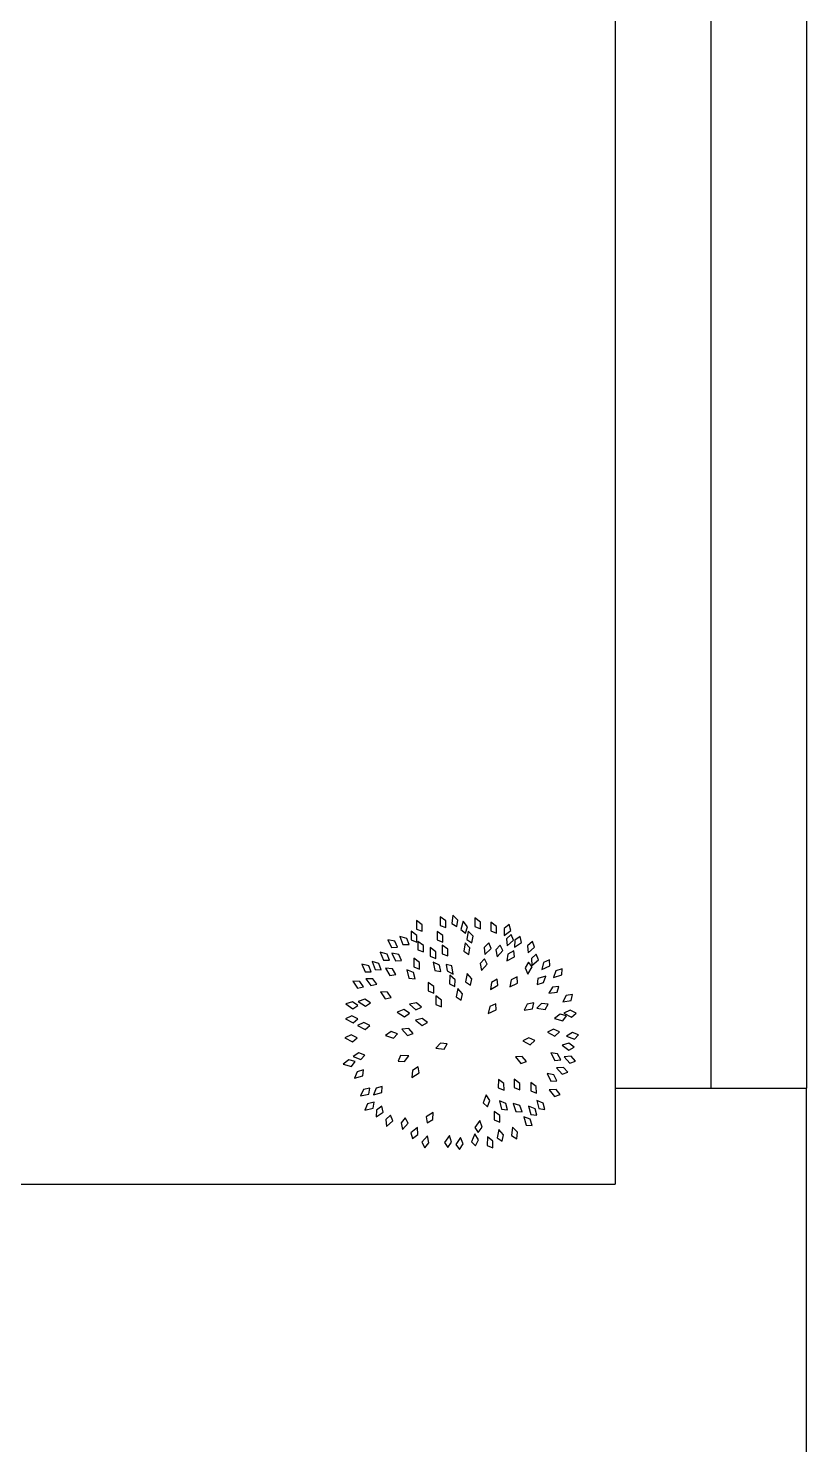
# Model space of a CAD drawing. Header units: millimetres. Extents: x -1705246 to 222838, y -3231245 to 126310.
# Drawn here: x 70093 to 70905, y -38372 to -36893 of the extents above; entities that cross this region are included whole.
import ezdxf

# ---------------------------------------------------------------- set-up
doc = ezdxf.new("R2010")
doc.units = ezdxf.units.MM
doc.layers.add('250', color=250, linetype='Continuous')

msp = doc.modelspace()

# ---------------------------------------------------------------- linework, layer by layer
at = {"layer": '250', "color": 251}
for p, q in [((70704.9, -34569.7), (70704.9, -38099.7)), ((70804.9, -34569.7), (70804.9, -37999.7)), ((70904.9, -34569.7), (70904.9, -37999.7)), ((70497.8, -37824.5), (70497.7, -37833.4)), ((70497.7, -37833.4), (70503.7, -37835.8)), ((70503.6, -37828.9), (70497.8, -37824.5)), ((70503.7, -37835.8), (70503.6, -37828.9)), ((70522.6, -37820.7), (70522.6, -37829.6)), ((70528.5, -37825), (70522.6, -37820.7)), ((70522.6, -37829.6), (70528.5, -37831.9)), ((70528.5, -37831.9), (70528.5, -37825)), ((70535.6, -37819), (70534.5, -37827.8)), ((70534.5, -37827.8), (70540, -37830.9)), ((70540.9, -37824.1), (70535.6, -37819)), ((70540, -37830.9), (70540.9, -37824.1)), ((70546.6, -37825.3), (70544, -37833.8)), ((70551, -37831.2), (70546.6, -37825.3)), ((70549, -37837.8), (70551, -37831.2)), ((70564.4, -37826.2), (70558.6, -37821.9)), ((70558.6, -37821.9), (70558.6, -37830.7)), ((70558.6, -37830.7), (70564.5, -37833.1)), ((70564.5, -37833.1), (70564.4, -37826.2)), ((70575.3, -37826.4), (70575.3, -37835.3)), ((70581.1, -37830.8), (70575.3, -37826.4)), ((70581.2, -37837.7), (70581.1, -37830.8)), ((70594.6, -37828.7), (70589.2, -37832.9)), ((70589.2, -37832.9), (70589.2, -37840.2)), ((70596.3, -37834.8), (70594.6, -37828.7)), ((70467.9, -37844.6), (70471.7, -37852.6)), ((70475.1, -37846), (70467.9, -37844.6)), ((70478.1, -37852.2), (70475.1, -37846)), ((70480.5, -37841.3), (70483.6, -37849.6)), ((70487.5, -37843.3), (70480.5, -37841.3)), ((70490, -37849.7), (70487.5, -37843.3)), ((70492.2, -37835.8), (70492.2, -37844.7)), ((70498.1, -37840.1), (70492.2, -37835.8)), ((70492.2, -37844.7), (70498.1, -37847)), ((70498.1, -37847), (70498.1, -37840.1)), ((70499.1, -37846.3), (70499.2, -37855.1)), ((70505, -37850.6), (70499.1, -37846.3)), ((70519.4, -37835.9), (70519.3, -37844.7)), ((70519.3, -37844.7), (70525.3, -37847.1)), ((70525.2, -37840.2), (70519.4, -37835.9)), ((70525.3, -37847.1), (70525.2, -37840.2)), ((70544, -37833.8), (70549, -37837.8)), ((70548.5, -37847.8), (70547, -37856.6)), ((70553.5, -37853.1), (70548.5, -37847.8)), ((70551.8, -37835.5), (70550.2, -37844.3)), ((70550.2, -37844.3), (70555.6, -37847.7)), ((70556.8, -37840.9), (70551.8, -37835.5)), ((70555.6, -37847.7), (70556.8, -37840.9)), ((70573.2, -37847.9), (70568.2, -37852.6)), ((70575.6, -37853.8), (70573.2, -37847.9)), ((70575.3, -37835.3), (70581.2, -37837.7)), ((70589.2, -37840.2), (70596.3, -37834.8)), ((70596.7, -37839.1), (70591.6, -37843.8)), ((70591.6, -37843.8), (70592.3, -37851)), ((70592.3, -37851), (70598.9, -37845.1)), ((70598.9, -37845.1), (70596.7, -37839.1)), ((70600.3, -37845), (70599.9, -37852.3)), ((70599.9, -37852.3), (70607.3, -37847.4)), ((70606, -37841.2), (70600.3, -37845)), ((70607.3, -37847.4), (70606, -37841.2)), ((70618.7, -37846.4), (70613.6, -37851)), ((70620.9, -37852.4), (70618.7, -37846.4)), ((70459.9, -37857.6), (70463.2, -37865.8)), ((70467, -37859.5), (70459.9, -37857.6)), ((70469.6, -37865.8), (70467, -37859.5)), ((70471.7, -37852.6), (70478.1, -37852.2)), ((70472.1, -37858.5), (70475.7, -37866.6)), ((70479.2, -37860.1), (70472.1, -37858.5)), ((70482.1, -37866.3), (70479.2, -37860.1)), ((70483.6, -37849.6), (70490, -37849.7)), ((70499.2, -37855.1), (70505.1, -37857.4)), ((70505.1, -37857.4), (70505, -37850.6)), ((70512, -37852.8), (70511.9, -37861.7)), ((70511.9, -37861.7), (70517.8, -37864.1)), ((70517.8, -37857.2), (70512, -37852.8)), ((70517.8, -37864.1), (70517.8, -37857.2)), ((70524.7, -37850.3), (70524.6, -37859.2)), ((70524.6, -37859.2), (70530.5, -37861.5)), ((70530.5, -37854.6), (70524.7, -37850.3)), ((70530.5, -37861.5), (70530.5, -37854.6)), ((70547, -37856.6), (70552.4, -37859.9)), ((70552.4, -37859.9), (70553.5, -37853.1)), ((70568.2, -37852.6), (70569.2, -37859.9)), ((70569.2, -37859.9), (70575.6, -37853.8)), ((70585, -37850.1), (70580.4, -37855.2)), ((70580.4, -37855.2), (70581.8, -37862.4)), ((70581.8, -37862.4), (70587.8, -37855.9)), ((70587.8, -37855.9), (70585, -37850.1)), ((70593.1, -37859.5), (70592.1, -37866.7)), ((70592.1, -37866.7), (70599.9, -37862.5)), ((70599.2, -37856.1), (70593.1, -37859.5)), ((70599.9, -37862.5), (70599.2, -37856.1)), ((70613.6, -37851), (70614.2, -37858.3)), ((70614.2, -37858.3), (70620.9, -37852.4)), ((70622.7, -37859.7), (70617.6, -37864.3)), ((70624.9, -37865.6), (70622.7, -37859.7)), ((70440.8, -37870), (70444.2, -37878.2)), ((70447.9, -37871.7), (70440.8, -37870)), ((70450.6, -37878), (70447.9, -37871.7)), ((70451.5, -37867.3), (70454.5, -37875.7)), ((70458.5, -37869.4), (70451.5, -37867.3)), ((70454.5, -37875.7), (70460.8, -37875.9)), ((70460.8, -37875.9), (70458.5, -37869.4)), ((70463.2, -37865.8), (70469.6, -37865.8)), ((70465.3, -37874.2), (70469.9, -37881.8)), ((70472.6, -37874.9), (70465.3, -37874.2)), ((70476.1, -37880.8), (70472.6, -37874.9)), ((70475.7, -37866.6), (70482.1, -37866.3)), ((70487.7, -37876), (70489.9, -37884.6)), ((70494.5, -37878.8), (70487.7, -37876)), ((70495.1, -37864), (70495.1, -37872.9)), ((70501, -37868.4), (70495.1, -37864)), ((70495.1, -37872.9), (70501, -37875.2)), ((70501, -37875.2), (70501, -37868.4)), ((70515.1, -37868.1), (70517, -37876.8)), ((70521.8, -37871.2), (70515.1, -37868.1)), ((70517, -37876.8), (70523.2, -37877.9)), ((70523.2, -37877.9), (70521.8, -37871.2)), ((70534.8, -37871.9), (70528.7, -37870.3)), ((70528.7, -37870.3), (70529.6, -37877.1)), ((70529.6, -37877.1), (70536, -37880.7)), ((70536, -37880.7), (70534.8, -37871.9)), ((70568.6, -37864.4), (70564.1, -37869.5)), ((70564.1, -37869.5), (70565.5, -37876.7)), ((70565.5, -37876.7), (70571.5, -37870.1)), ((70571.5, -37870.1), (70568.6, -37864.4)), ((70614.7, -37867.9), (70611.3, -37873.8)), ((70611.3, -37873.8), (70614, -37880.5)), ((70614, -37880.5), (70618.6, -37872.9)), ((70618.6, -37872.9), (70614.7, -37867.9)), ((70617.6, -37864.3), (70618.2, -37871.5)), ((70618.2, -37871.5), (70624.9, -37865.6)), ((70630.3, -37868.4), (70628.7, -37875.5)), ((70628.7, -37875.5), (70636.8, -37872)), ((70636.6, -37865.6), (70630.3, -37868.4)), ((70636.8, -37872), (70636.6, -37865.6)), ((70643.2, -37877), (70640.8, -37883.9)), ((70649.7, -37874.9), (70643.2, -37877)), ((70649.3, -37881.2), (70649.7, -37874.9)), ((70438.5, -37888.1), (70431.2, -37887.7)), ((70431.2, -37887.7), (70436.1, -37895.1)), ((70442.3, -37893.8), (70438.5, -37888.1)), ((70444.2, -37878.2), (70450.6, -37878)), ((70444.9, -37885.3), (70450.1, -37892.5)), ((70452.2, -37885.4), (70444.9, -37885.3)), ((70450.1, -37892.5), (70456.3, -37890.9)), ((70456.3, -37890.9), (70452.2, -37885.4)), ((70469.9, -37881.8), (70476.1, -37880.8)), ((70489.9, -37884.6), (70496.2, -37885.4)), ((70496.2, -37885.4), (70494.5, -37878.8)), ((70509.9, -37889.1), (70509.9, -37898)), ((70515.8, -37893.5), (70509.9, -37889.1)), ((70532.6, -37881.7), (70532.1, -37890.6)), ((70532.1, -37890.6), (70537.8, -37893.3)), ((70538.2, -37886.4), (70532.6, -37881.7)), ((70537.8, -37893.3), (70538.2, -37886.4)), ((70550.7, -37880), (70548.8, -37888.7)), ((70548.8, -37888.7), (70554, -37892.2)), ((70555.5, -37885.5), (70550.7, -37880)), ((70554, -37892.2), (70555.5, -37885.5)), ((70576, -37889.1), (70575.1, -37896.4)), ((70575.1, -37896.4), (70582.8, -37892)), ((70581.9, -37885.7), (70576, -37889.1)), ((70582.8, -37892), (70581.9, -37885.7)), ((70596.6, -37886.5), (70595.3, -37893.7)), ((70595.3, -37893.7), (70603.2, -37889.8)), ((70602.7, -37883.4), (70596.6, -37886.5)), ((70603.2, -37889.8), (70602.7, -37883.4)), ((70624.3, -37885.1), (70623.7, -37891.4)), ((70623.7, -37891.4), (70630.3, -37889.4)), ((70632.8, -37882.6), (70624.3, -37885.1)), ((70630.3, -37889.4), (70632.8, -37882.6)), ((70640.8, -37883.9), (70649.3, -37881.2)), ((70436.1, -37895.1), (70442.3, -37893.8)), ((70443.8, -37906.6), (70437, -37909.1)), ((70449.6, -37910.3), (70443.8, -37906.6)), ((70460.1, -37899.1), (70465.2, -37906.4)), ((70467.4, -37899.3), (70460.1, -37899.1)), ((70465.2, -37906.4), (70471.4, -37904.9)), ((70471.4, -37904.9), (70467.4, -37899.3)), ((70509.9, -37898), (70515.8, -37900.3)), ((70515.8, -37900.3), (70515.8, -37893.5)), ((70518, -37903.3), (70518, -37912.2)), ((70523.9, -37907.7), (70518, -37903.3)), ((70540.8, -37895.6), (70539, -37904.3)), ((70539, -37904.3), (70544.3, -37907.8)), ((70545.7, -37901.1), (70540.8, -37895.6)), ((70544.3, -37907.8), (70545.7, -37901.1)), ((70639.6, -37894.2), (70635.9, -37900.4)), ((70635.9, -37900.4), (70644.7, -37899.5)), ((70646.4, -37893.4), (70639.6, -37894.2)), ((70644.7, -37899.5), (70646.4, -37893.4)), ((70653.8, -37902.9), (70650.5, -37909.4)), ((70660.5, -37901.6), (70653.8, -37902.9)), ((70659.2, -37907.9), (70660.5, -37901.6)), ((70431, -37909.4), (70424.1, -37911.5)), ((70424.1, -37911.5), (70431.2, -37916.8)), ((70436.6, -37913.4), (70431, -37909.4)), ((70431.2, -37916.8), (70436.6, -37913.4)), ((70437, -37909.1), (70444.4, -37914)), ((70444.4, -37914), (70449.6, -37910.3)), ((70484.6, -37917.6), (70477.7, -37920.1)), ((70477.7, -37920.1), (70485.1, -37925)), ((70490.3, -37921.4), (70484.6, -37917.6)), ((70485.1, -37925), (70490.3, -37921.4)), ((70497.8, -37910.4), (70490.6, -37911.8)), ((70490.6, -37911.8), (70497.2, -37917.8)), ((70497.2, -37917.8), (70502.9, -37915)), ((70502.9, -37915), (70497.8, -37910.4)), ((70518, -37912.2), (70523.9, -37914.6)), ((70523.9, -37914.6), (70523.9, -37907.7)), ((70574.3, -37914.4), (70572.7, -37921.5)), ((70572.7, -37921.5), (70580.9, -37917.9)), ((70580.6, -37911.5), (70574.3, -37914.4)), ((70580.9, -37917.9), (70580.6, -37911.5)), ((70613.4, -37911.7), (70610.2, -37918.2)), ((70610.2, -37918.2), (70618.9, -37916.6)), ((70620.1, -37910.4), (70613.4, -37911.7)), ((70618.9, -37916.6), (70620.1, -37910.4)), ((70628.2, -37911), (70623.2, -37916.2)), ((70623.2, -37916.2), (70632, -37917.3)), ((70635, -37911.7), (70628.2, -37911)), ((70632, -37917.3), (70635, -37911.7)), ((70650.5, -37909.4), (70659.2, -37907.9)), ((70658.2, -37918.1), (70651.5, -37921.2)), ((70651.5, -37921.2), (70659.4, -37925.4)), ((70664.2, -37921.3), (70658.2, -37918.1)), ((70659.4, -37925.4), (70664.2, -37921.3)), ((70430.4, -37924), (70423.8, -37927.2)), ((70423.8, -37927.2), (70431.7, -37931.3)), ((70436.5, -37927.1), (70430.4, -37924)), ((70431.7, -37931.3), (70436.5, -37927.1)), ((70442.8, -37931), (70436.3, -37934.3)), ((70436.3, -37934.3), (70444.2, -37938.3)), ((70448.9, -37934.1), (70442.8, -37931)), ((70444.2, -37938.3), (70448.9, -37934.1)), ((70503.8, -37926.7), (70496.8, -37928.5)), ((70496.8, -37928.5), (70503.6, -37934.1)), ((70503.6, -37934.1), (70509.2, -37931)), ((70509.2, -37931), (70503.8, -37926.7)), ((70647.7, -37922.3), (70641.9, -37926.7)), ((70641.9, -37926.7), (70650.4, -37929.3)), ((70654.3, -37924.2), (70647.7, -37922.3)), ((70650.4, -37929.3), (70654.3, -37924.2)), ((70429.6, -37943.8), (70423.1, -37946.9)), ((70423.1, -37946.9), (70430.9, -37951.1)), ((70435.7, -37947), (70429.6, -37943.8)), ((70430.9, -37951.1), (70435.7, -37947)), ((70471.4, -37940.5), (70465.4, -37944.5)), ((70465.4, -37944.5), (70473.7, -37947.5)), ((70477.9, -37942.8), (70471.4, -37940.5)), ((70473.7, -37947.5), (70477.9, -37942.8)), ((70489.7, -37937.3), (70482.4, -37938)), ((70482.4, -37938), (70488.3, -37944.6)), ((70488.3, -37944.6), (70494.3, -37942.4)), ((70494.3, -37942.4), (70489.7, -37937.3)), ((70615, -37947), (70608.6, -37950.3)), ((70608.6, -37950.3), (70616.5, -37954.2)), ((70621.2, -37949.9), (70615, -37947)), ((70616.5, -37954.2), (70621.2, -37949.9)), ((70640.8, -37937.8), (70634.3, -37941)), ((70634.3, -37941), (70642.2, -37945.1)), ((70647, -37940.9), (70640.8, -37937.8)), ((70642.2, -37945.1), (70647, -37940.9)), ((70660.5, -37941.4), (70654.3, -37945.3)), ((70654.3, -37945.3), (70662.6, -37948.5)), ((70666.9, -37943.9), (70660.5, -37941.4)), ((70662.6, -37948.5), (70666.9, -37943.9)), ((70437.6, -37962.6), (70431.5, -37966.6)), ((70431.5, -37966.6), (70439.8, -37969.7)), ((70444, -37965), (70437.6, -37962.6)), ((70439.8, -37969.7), (70444, -37965)), ((70481, -37965.6), (70478.5, -37971.4)), ((70489.9, -37965.9), (70481, -37965.6)), ((70485.3, -37971.6), (70489.9, -37965.9)), ((70522.9, -37952.4), (70517.9, -37957.7)), ((70517.9, -37957.7), (70526.7, -37958.7)), ((70529.7, -37953.1), (70522.9, -37952.4)), ((70526.7, -37958.7), (70529.7, -37953.1)), ((70608.1, -37966.5), (70600.9, -37966.9)), ((70612.6, -37971.8), (70608.1, -37966.5)), ((70637.8, -37962.8), (70642, -37970.6)), ((70645, -37963.8), (70637.8, -37962.8)), ((70648.3, -37969.8), (70645, -37963.8)), ((70656.8, -37952.6), (70649.7, -37954.5)), ((70649.7, -37954.5), (70656.7, -37960)), ((70659, -37966.1), (70651.7, -37966.9)), ((70656.7, -37960), (70662.2, -37956.8)), ((70662.2, -37956.8), (70656.8, -37952.6)), ((70663.6, -37971.2), (70659, -37966.1)), ((70427.1, -37970.1), (70421.4, -37974.6)), ((70421.4, -37974.6), (70430, -37976.9)), ((70433.8, -37971.7), (70427.1, -37970.1)), ((70430, -37976.9), (70433.8, -37971.7)), ((70442.3, -37980.5), (70435.7, -37982.4)), ((70441.6, -37986.8), (70442.3, -37980.5)), ((70478.5, -37971.4), (70485.3, -37971.6)), ((70493.6, -37981), (70492.9, -37988.3)), ((70499.5, -37977.4), (70493.6, -37981)), ((70500.5, -37983.7), (70499.5, -37977.4)), ((70600.9, -37966.9), (70606.5, -37973.8)), ((70606.5, -37973.8), (70612.6, -37971.8)), ((70642, -37970.6), (70648.3, -37969.8)), ((70651.1, -37977.8), (70643.9, -37978.3)), ((70643.9, -37978.3), (70649.6, -37985.1)), ((70655.6, -37983), (70651.1, -37977.8)), ((70651.7, -37966.9), (70657.7, -37973.4)), ((70657.7, -37973.4), (70663.6, -37971.2)), ((70435.7, -37982.4), (70433, -37989.2)), ((70433, -37989.2), (70441.6, -37986.8)), ((70492.9, -37988.3), (70500.5, -37983.7)), ((70583.2, -37990.4), (70583.1, -37999.3)), ((70589, -37994.7), (70583.2, -37990.4)), ((70589.1, -38001.6), (70589, -37994.7)), ((70599.8, -37990.1), (70599.7, -37999)), ((70605.6, -37994.5), (70599.8, -37990.1)), ((70605.6, -38001.3), (70605.6, -37994.5)), ((70617, -37993.5), (70616.9, -38002.4)), ((70622.8, -37997.9), (70617, -37993.5)), ((70634, -37984.4), (70637.8, -37992.4)), ((70641.1, -37985.7), (70634, -37984.4)), ((70637.8, -37992.4), (70644.2, -37991.9)), ((70644.2, -37991.9), (70641.1, -37985.7)), ((70649.6, -37985.1), (70655.6, -37983)), ((70442.3, -38001), (70439.2, -38007.6)), ((70439.2, -38007.6), (70447.9, -38005.9)), ((70449, -37999.6), (70442.3, -38001)), ((70447.9, -38005.9), (70449, -37999.6)), ((70455.5, -37999.7), (70453, -38006.6)), ((70453, -38006.6), (70461.5, -38004)), ((70462, -37997.7), (70455.5, -37999.7)), ((70461.5, -38004), (70462, -37997.7)), ((70570.4, -38006.4), (70567.3, -38014.7)), ((70574.4, -38012.5), (70570.4, -38006.4)), ((70583.1, -37999.3), (70589.1, -38001.6)), ((70599.7, -37999), (70605.6, -38001.3)), ((70616.9, -38002.4), (70622.9, -38004.7)), ((70622.9, -38004.7), (70622.8, -37997.9)), ((70643.4, -38000.9), (70636.1, -38001.3)), ((70636.1, -38001.3), (70641.8, -38008.2)), ((70641.8, -38008.2), (70647.8, -38006.2)), ((70647.8, -38006.2), (70643.4, -38000.9)), ((70704.9, -37999.7), (70904.9, -37999.7)), ((70904.9, -39509.7), (70904.9, -37999.7)), ((70446.8, -38015.8), (70443.8, -38022.4)), ((70443.8, -38022.4), (70452.5, -38020.5)), ((70453.5, -38014.2), (70446.8, -38015.8)), ((70452.5, -38020.5), (70453.5, -38014.2)), ((70456, -38022.4), (70455.8, -38029.6)), ((70455.8, -38029.6), (70463.1, -38024.6)), ((70461.7, -38018.4), (70456, -38022.4)), ((70463.1, -38024.6), (70461.7, -38018.4)), ((70515.3, -38024.9), (70507.8, -38029.6)), ((70514.8, -38032.1), (70515.3, -38024.9)), ((70567.3, -38014.7), (70572, -38019)), ((70572, -38019), (70574.4, -38012.5)), ((70578.8, -38023.8), (70578.8, -38032.6)), ((70584.7, -38028.1), (70578.8, -38023.8)), ((70584.4, -38012.6), (70586.3, -38021.3)), ((70591.1, -38015.6), (70584.4, -38012.6)), ((70586.3, -38021.3), (70592.6, -38022.3)), ((70592.6, -38022.3), (70591.1, -38015.6)), ((70598.7, -38015.5), (70601.5, -38024)), ((70605.6, -38017.8), (70598.7, -38015.5)), ((70601.5, -38024), (70607.9, -38024.3)), ((70607.9, -38024.3), (70605.6, -38017.8)), ((70614.7, -38018.4), (70617.1, -38026.9)), ((70621.6, -38021), (70614.7, -38018.4)), ((70623.5, -38027.6), (70621.6, -38021)), ((70623.4, -38012.3), (70625.5, -38020.9)), ((70630.1, -38015.1), (70623.4, -38012.3)), ((70625.5, -38020.9), (70631.8, -38021.8)), ((70631.8, -38021.8), (70630.1, -38015.1)), ((70470.8, -38027.6), (70465.7, -38032.2)), ((70465.7, -38032.2), (70466.3, -38039.5)), ((70466.3, -38039.5), (70473, -38033.6)), ((70473, -38033.6), (70470.8, -38027.6)), ((70486.1, -38030.5), (70481.6, -38035.6)), ((70481.6, -38035.6), (70483.1, -38042.8)), ((70483.1, -38042.8), (70489, -38036.1)), ((70489, -38036.1), (70486.1, -38030.5)), ((70507.8, -38029.6), (70509, -38035.8)), ((70509, -38035.8), (70514.8, -38032.1)), ((70563.9, -38033.2), (70558.7, -38040.5)), ((70558.7, -38040.5), (70562.2, -38045.8)), ((70562.2, -38045.8), (70566.2, -38040.2)), ((70566.2, -38040.2), (70563.9, -38033.2)), ((70578.8, -38032.6), (70584.7, -38035)), ((70584.7, -38035), (70584.7, -38028.1)), ((70598.1, -38040.3), (70596.8, -38049.1)), ((70603.3, -38045.5), (70598.1, -38040.3)), ((70609.6, -38029.5), (70612.1, -38038)), ((70616.4, -38032), (70609.6, -38029.5)), ((70612.1, -38038), (70618.5, -38038.5)), ((70618.5, -38038.5), (70616.4, -38032)), ((70617.1, -38026.9), (70623.5, -38027.6)), ((70498.8, -38040.6), (70491.8, -38046)), ((70491.8, -38046), (70493.6, -38052.1)), ((70493.6, -38052.1), (70499, -38047.9)), ((70499, -38047.9), (70498.8, -38040.6)), ((70509.1, -38049.3), (70503.3, -38056)), ((70510.7, -38056.5), (70509.1, -38049.3)), ((70532.1, -38048.9), (70526.9, -38056.1)), ((70534.3, -38055.8), (70532.1, -38048.9)), ((70543.7, -38050.9), (70538.9, -38058.4)), ((70546.3, -38057.8), (70543.7, -38050.9)), ((70558.7, -38047.3), (70555, -38055.4)), ((70562.3, -38053.6), (70558.7, -38047.3)), ((70559.5, -38059.9), (70562.3, -38053.6)), ((70571.7, -38050.4), (70571.6, -38059.3)), ((70577.5, -38054.8), (70571.7, -38050.4)), ((70577.5, -38061.7), (70577.5, -38054.8)), ((70583.6, -38042.7), (70581.8, -38051.4)), ((70581.8, -38051.4), (70587.2, -38054.8)), ((70588.5, -38048.1), (70583.6, -38042.7)), ((70587.2, -38054.8), (70588.5, -38048.1)), ((70596.8, -38049.1), (70602.3, -38052.3)), ((70602.3, -38052.3), (70603.3, -38045.5)), ((70503.3, -38056), (70506.3, -38061.7)), ((70506.3, -38061.7), (70510.7, -38056.5)), ((70526.9, -38056.1), (70530.4, -38061.4)), ((70530.4, -38061.4), (70534.3, -38055.8)), ((70538.9, -38058.4), (70542.6, -38063.6)), ((70542.6, -38063.6), (70546.3, -38057.8)), ((70555, -38055.4), (70559.5, -38059.9)), ((70571.6, -38059.3), (70577.5, -38061.7)), ((69374.9, -38099.7), (70704.9, -38099.7))]:
    msp.add_line(p, q, dxfattribs=at)

doc.saveas('drawing.dxf')
